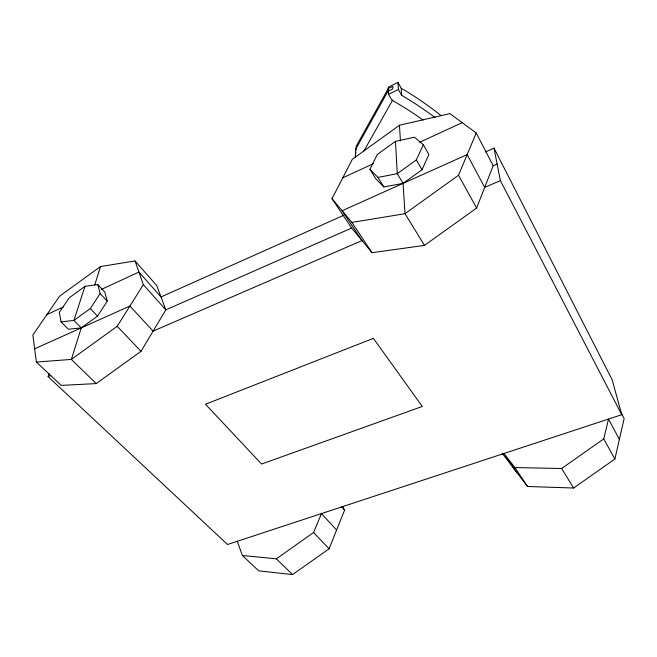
<?xml version="1.0" encoding="UTF-8"?>
<svg xmlns="http://www.w3.org/2000/svg" width="657" height="657" viewBox="0 0 657 657"><rect width="100%" height="100%" fill="white"/><g stroke="black" fill="none" stroke-linecap="round" stroke-linejoin="round"><path stroke-width="0.99" d="M355.256 157.056L355.831 148.925L388.024 91.06L388.328 88.424L392.935 86.412L392.648 89.048L388.024 91.06M355.429 157.401L355.79 152.325M355.938 150.297L356.225 146.232L388.328 88.424M502.219 453.297L527.522 486.492L573.618 488.02L614.87 459.071L624.15 418.55L620.463 411.438M516.542 472.342L503.968 453.486L514.924 467.554L561.628 468.515L603.758 438.901L608.522 419.059L619.379 439.377M94.715 285.007L100.513 266.545L135.055 260.96L156.752 285.581L165.835 309.874L141.009 351.314L96.226 383.589L61.208 385.38L36.381 362.064L32.85 335.029L59.467 296.323L100.513 266.545M84.975 286.37L69.24 297.777L59.319 312.379L61.06 321.889L68.41 329.239L81.263 327.884L97.54 316.099L107.247 301.12L104.759 292.004L97.762 284.514L84.975 286.37L73.904 320.435L81.263 327.884L71.367 359.404L96.226 383.589M485.597 151.882L494.007 148.129L612.201 379.877L621.752 414.707L227.527 544.513L48.125 376.642L49.094 373.726M493.177 165.736L476.202 132.969L449.922 113.628L399.456 125.249L352.324 159.298L332.007 198.685L351.643 228.053L372.026 252.69L424.479 245.398L476.604 208.047L493.177 165.736L497.119 163.995M237.325 541.286L242.367 555.485L258.751 570.867L292.579 574.588L329.091 548.784L344.588 510.136L342.757 506.547M242.367 555.485L276.383 558.836L313.586 532.507L321.445 513.585L336.614 530.027M332.007 198.685L351.897 222.427L404.991 213.697L458.529 175.238L476.202 132.969M422.008 169.752L428.873 154.535L423.322 144.721L414.427 137.214L395.473 141.362L377.29 154.485L369.932 169.309L375.788 178.729L383.852 186.966L403.094 183.369L422.008 169.752L416.324 159.93L423.322 144.721M363.888 150.995L392.779 99.856M36.381 362.064L71.367 359.404L117.184 326.299L143.341 284.67L135.055 260.96M61.06 321.889L73.904 320.435L90.296 308.568L100.16 293.572L97.762 284.514M416.324 159.93L397.263 173.662L377.947 177.423L369.932 169.309M435.098 117.587A315.623 235.157 9 0 0 401.706 95.388L401.213 88.235L397.961 82.412L388.23 87.184L388.361 89.845M423.149 120.091A314.391 232.948 9.2 0 0 391.901 100.143L388.583 94.329L398.421 89.533L397.961 82.412M46.918 314.58L63.466 306.926M101.178 289.499L138.931 272.047L160.998 296.948L344.054 215.143M342.765 177.833L373.299 163.716M419.577 142.331L462.175 122.645M34.649 348.81L129.922 306.031L153.089 331.136L362.007 240.585L342.116 210.749L467.16 154.6L484.685 187.401L500.371 180.609L494.007 148.129M351.643 228.053L165.835 309.874L143.341 284.67M48.125 376.642L50.835 375.459M276.383 558.836L292.579 574.588M90.296 308.568L97.54 316.099M117.184 326.299L141.009 351.314M313.586 532.507L329.091 548.784M100.16 293.572L107.247 301.12M341.221 506.358L344.588 510.136M351.897 222.427L372.026 252.69M514.924 467.554L527.522 486.492M377.947 177.423L383.852 186.966M424.479 245.398L404.991 213.697L403.094 183.369L397.263 173.662L395.473 141.362M561.628 468.515L573.618 488.02M398.421 89.533L401.706 95.388M458.529 175.238L476.604 208.047M603.758 438.901L614.87 459.071M500.371 180.609L621.752 414.707M399.456 125.249L400.442 141.025M388.402 90.732L388.583 94.329M401.213 88.235A312.633 234.623 9.1 0 1 441.011 115.558M373.365 338.363L205.493 404.244L261.585 464.039L422.287 406.469L373.365 338.363"/></g></svg>
